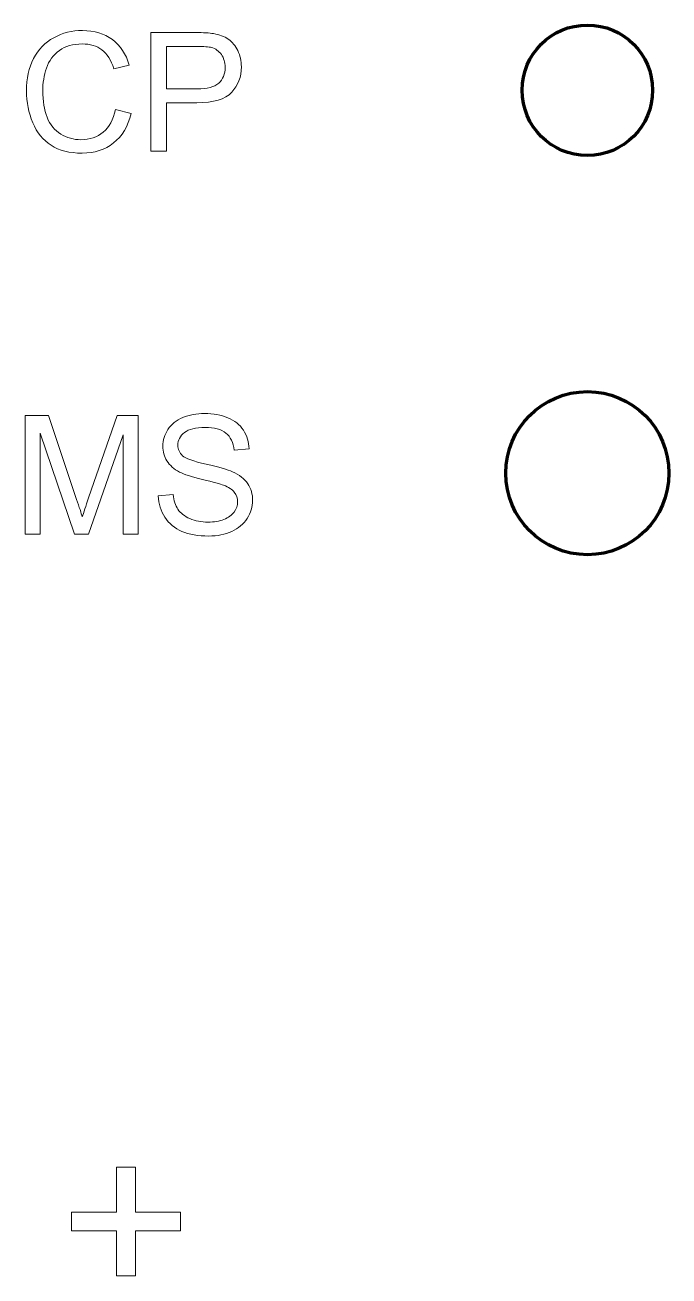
# Model space of a CAD drawing. Header units: millimetres. Extents: x -183 to 830, y -630 to 470.
# Drawn here: x 624.7 to 723.4, y -411.2 to -219.4 of the extents above; entities that cross this region are included whole.
import ezdxf

# ---------------------------------------------------------------- set-up
doc = ezdxf.new("R2010")
doc.units = ezdxf.units.MM
doc.header["$MEASUREMENT"] = 0
doc.layers.add('layer 1', color=7, linetype='Continuous')

msp = doc.modelspace()

# ---------------------------------------------------------------- linework, layer by layer
at = {"layer": 'layer 1', "color": 142, "lineweight": 9}
for points, knots in [([(638.6109, -232.3752), (638.6109, -232.3752), (641.0239, -232.9849), (641.0239, -232.9849), (641.0239, -232.9849), (640.5201, -234.9618), (639.6142, -236.4647), (638.3061, -237.5018), (638.3061, -237.5018), (636.998, -238.539), (635.3978, -239.0597), (633.5055, -239.0597), (633.5055, -239.0597), (631.5497, -239.0597), (629.958, -238.6618), (628.7303, -237.8617), (628.7303, -237.8617), (627.5026, -237.0658), (626.5713, -235.9101), (625.9321, -234.3988), (625.9321, -234.3988), (625.2928, -232.8833), (624.9711, -231.2619), (624.9711, -229.5262), (624.9711, -229.5262), (624.9711, -227.6339), (625.3309, -225.9829), (626.0548, -224.5732), (626.0548, -224.5732), (626.7787, -223.1635), (627.8074, -222.0925), (629.1409, -221.3601), (629.1409, -221.3601), (630.4744, -220.6277), (631.9434, -220.2637), (633.5436, -220.2637), (633.5436, -220.2637), (635.3639, -220.2637), (636.8922, -220.7251), (638.1283, -221.6522), (638.1283, -221.6522), (639.3687, -222.5793), (640.2323, -223.879), (640.7191, -225.5554), (640.7191, -225.5554), (640.7191, -225.5554), (638.3569, -226.1142), (638.3569, -226.1142), (638.3569, -226.1142), (637.9378, -224.7934), (637.324, -223.8281), (636.5239, -223.227), (636.5239, -223.227), (635.7238, -222.6217), (634.7162, -222.3211), (633.5013, -222.3211), (633.5013, -222.3211), (632.1085, -222.3211), (630.9401, -222.6555), (630.0045, -223.3244), (630.0045, -223.3244), (629.069, -223.9932), (628.4086, -224.895), (628.0318, -226.021), (628.0318, -226.021), (627.6508, -227.1513), (627.4603, -228.3155), (627.4603, -229.5135), (627.4603, -229.5135), (627.4603, -231.0587), (627.6847, -232.4091), (628.1334, -233.5606), (628.1334, -233.5606), (628.5821, -234.7163), (629.2806, -235.5757), (630.2289, -236.1472), (630.2289, -236.1472), (631.1772, -236.7187), (632.2016, -237.0023), (633.3065, -237.0023), (633.3065, -237.0023), (634.6527, -237.0023), (635.7873, -236.6128), (636.7186, -235.8381), (636.7186, -235.8381), (637.6499, -235.0592), (638.2807, -233.9076), (638.6109, -232.3752)], [0, 0, 0, 0, 0.04347826, 0.04347826, 0.04347826, 0.04347826, 0.08695652, 0.08695652, 0.08695652, 0.08695652, 0.13043478, 0.13043478, 0.13043478, 0.13043478, 0.17391304, 0.17391304, 0.17391304, 0.17391304, 0.2173913, 0.2173913, 0.2173913, 0.2173913, 0.26086957, 0.26086957, 0.26086957, 0.26086957, 0.30434783, 0.30434783, 0.30434783, 0.30434783, 0.34782609, 0.34782609, 0.34782609, 0.34782609, 0.39130435, 0.39130435, 0.39130435, 0.39130435, 0.43478261, 0.43478261, 0.43478261, 0.43478261, 0.47826087, 0.47826087, 0.47826087, 0.47826087, 0.52173913, 0.52173913, 0.52173913, 0.52173913, 0.56521739, 0.56521739, 0.56521739, 0.56521739, 0.60869565, 0.60869565, 0.60869565, 0.60869565, 0.65217391, 0.65217391, 0.65217391, 0.65217391, 0.69565217, 0.69565217, 0.69565217, 0.69565217, 0.73913043, 0.73913043, 0.73913043, 0.73913043, 0.7826087, 0.7826087, 0.7826087, 0.7826087, 0.82608696, 0.82608696, 0.82608696, 0.82608696, 0.86956522, 0.86956522, 0.86956522, 0.86956522, 0.91304348, 0.91304348, 0.91304348, 0.91304348, 1, 1, 1, 1]), ([(643.9999, -238.7549), (643.9999, -238.7549), (643.9999, -220.5685), (643.9999, -220.5685), (643.9999, -220.5685), (643.9999, -220.5685), (650.8664, -220.5685), (650.8664, -220.5685), (650.8664, -220.5685), (652.0729, -220.5685), (652.9957, -220.6277), (653.635, -220.7421), (653.635, -220.7421), (654.5282, -220.8902), (655.2775, -221.1739), (655.8829, -221.5887), (655.8829, -221.5887), (656.4882, -222.0078), (656.9751, -222.592), (657.3434, -223.3413), (657.3434, -223.3413), (657.7117, -224.0906), (657.8937, -224.9161), (657.8937, -225.8177), (657.8937, -225.8177), (657.8937, -227.3588), (657.4026, -228.6669), (656.4163, -229.7337), (656.4163, -229.7337), (655.4341, -230.8047), (653.6519, -231.3381), (651.078, -231.3381), (651.078, -231.3381), (651.078, -231.3381), (646.4129, -231.3381), (646.4129, -231.3381), (646.4129, -231.3381), (646.4129, -231.3381), (646.4129, -238.7549), (646.4129, -238.7549), (646.4129, -238.7549), (646.4129, -238.7549), (643.9999, -238.7549), (643.9999, -238.7549)], [0, 0, 0, 0, 0.08333333, 0.08333333, 0.08333333, 0.08333333, 0.16666667, 0.16666667, 0.16666667, 0.16666667, 0.25, 0.25, 0.25, 0.25, 0.33333333, 0.33333333, 0.33333333, 0.33333333, 0.41666667, 0.41666667, 0.41666667, 0.41666667, 0.5, 0.5, 0.5, 0.5, 0.58333333, 0.58333333, 0.58333333, 0.58333333, 0.66666667, 0.66666667, 0.66666667, 0.66666667, 0.75, 0.75, 0.75, 0.75, 0.83333333, 0.83333333, 0.83333333, 0.83333333, 1, 1, 1, 1]), ([(646.4129, -229.2045), (646.4129, -229.2045), (651.1119, -229.2045), (651.1119, -229.2045), (651.1119, -229.2045), (652.6698, -229.2045), (653.7704, -228.9166), (654.4266, -228.3367), (654.4266, -228.3367), (655.0785, -227.7567), (655.4045, -226.9439), (655.4045, -225.8897), (655.4045, -225.8897), (655.4045, -225.132), (655.214, -224.4801), (654.8288, -223.9382), (654.8288, -223.9382), (654.4435, -223.3964), (653.9355, -223.0365), (653.309, -222.863), (653.309, -222.863), (652.9026, -222.757), (652.1533, -222.7021), (651.0653, -222.7021), (651.0653, -222.7021), (651.0653, -222.7021), (646.4129, -222.7021), (646.4129, -222.7021), (646.4129, -222.7021), (646.4129, -222.7021), (646.4129, -229.2045), (646.4129, -229.2045)], [0, 0, 0, 0, 0.11111111, 0.11111111, 0.11111111, 0.11111111, 0.22222222, 0.22222222, 0.22222222, 0.22222222, 0.33333333, 0.33333333, 0.33333333, 0.33333333, 0.44444444, 0.44444444, 0.44444444, 0.44444444, 0.55555556, 0.55555556, 0.55555556, 0.55555556, 0.66666667, 0.66666667, 0.66666667, 0.66666667, 0.77777778, 0.77777778, 0.77777778, 0.77777778, 1, 1, 1, 1]), ([(624.7477, -297.4571), (624.7477, -297.4571), (624.7477, -279.2707), (624.7477, -279.2707), (624.7477, -279.2707), (624.7477, -279.2707), (628.3545, -279.2707), (628.3545, -279.2707), (628.3545, -279.2707), (628.3545, -279.2707), (632.6556, -292.1443), (632.6556, -292.1443), (632.6556, -292.1443), (633.0535, -293.3423), (633.3414, -294.2398), (633.5234, -294.8367), (633.5234, -294.8367), (633.7308, -294.1763), (634.0568, -293.2026), (634.4971, -291.9199), (634.4971, -291.9199), (634.4971, -291.9199), (638.8743, -279.2707), (638.8743, -279.2707), (638.8743, -279.2707), (638.8743, -279.2707), (642.0959, -279.2707), (642.0959, -279.2707), (642.0959, -279.2707), (642.0959, -279.2707), (642.0959, -297.4571), (642.0959, -297.4571), (642.0959, -297.4571), (642.0959, -297.4571), (639.7845, -297.4571), (639.7845, -297.4571), (639.7845, -297.4571), (639.7845, -297.4571), (639.7845, -282.2425), (639.7845, -282.2425), (639.7845, -282.2425), (639.7845, -282.2425), (634.4759, -297.4571), (634.4759, -297.4571), (634.4759, -297.4571), (634.4759, -297.4571), (632.3084, -297.4571), (632.3084, -297.4571), (632.3084, -297.4571), (632.3084, -297.4571), (627.0591, -281.9631), (627.0591, -281.9631), (627.0591, -281.9631), (627.0591, -281.9631), (627.0591, -297.4571), (627.0591, -297.4571), (627.0591, -297.4571), (627.0591, -297.4571), (624.7477, -297.4571), (624.7477, -297.4571)], [0, 0, 0, 0, 0.0625, 0.0625, 0.0625, 0.0625, 0.125, 0.125, 0.125, 0.125, 0.1875, 0.1875, 0.1875, 0.1875, 0.25, 0.25, 0.25, 0.25, 0.3125, 0.3125, 0.3125, 0.3125, 0.375, 0.375, 0.375, 0.375, 0.4375, 0.4375, 0.4375, 0.4375, 0.5, 0.5, 0.5, 0.5, 0.5625, 0.5625, 0.5625, 0.5625, 0.625, 0.625, 0.625, 0.625, 0.6875, 0.6875, 0.6875, 0.6875, 0.75, 0.75, 0.75, 0.75, 0.8125, 0.8125, 0.8125, 0.8125, 0.875, 0.875, 0.875, 0.875, 1, 1, 1, 1]), ([(645.1693, -291.6151), (645.1693, -291.6151), (647.4299, -291.4119), (647.4299, -291.4119), (647.4299, -291.4119), (647.5357, -292.3263), (647.7855, -293.0756), (648.1792, -293.664), (648.1792, -293.664), (648.5729, -294.2482), (649.1825, -294.7224), (650.008, -295.0864), (650.008, -295.0864), (650.8335, -295.4463), (651.7648, -295.6283), (652.7978, -295.6283), (652.7978, -295.6283), (653.7164, -295.6283), (654.525, -295.4928), (655.2277, -295.2177), (655.2277, -295.2177), (655.9304, -294.9425), (656.4511, -294.5657), (656.794, -294.0874), (656.794, -294.0874), (657.1369, -293.609), (657.3105, -293.0883), (657.3105, -292.5295), (657.3105, -292.5295), (657.3105, -291.9622), (657.1454, -291.4669), (656.8152, -291.0394), (656.8152, -291.0394), (656.485, -290.616), (655.9389, -290.2604), (655.1769, -289.9683), (655.1769, -289.9683), (654.6901, -289.7821), (653.6106, -289.4857), (651.9384, -289.0836), (651.9384, -289.0836), (650.2662, -288.6814), (649.0978, -288.3046), (648.429, -287.949), (648.429, -287.949), (647.5611, -287.4918), (646.9177, -286.9246), (646.4943, -286.2515), (646.4943, -286.2515), (646.0668, -285.5784), (645.8551, -284.8206), (645.8551, -283.9866), (645.8551, -283.9866), (645.8551, -283.0638), (646.1176, -282.2044), (646.6383, -281.4085), (646.6383, -281.4085), (647.159, -280.6084), (647.9167, -280.0031), (648.92, -279.5882), (648.92, -279.5882), (649.9191, -279.1733), (651.0325, -278.9659), (652.2559, -278.9659), (652.2559, -278.9659), (653.6021, -278.9659), (654.7917, -279.1818), (655.8204, -279.6178), (655.8204, -279.6178), (656.8491, -280.0496), (657.6407, -280.6889), (658.1953, -281.5355), (658.1953, -281.5355), (658.7498, -282.378), (659.0462, -283.3347), (659.0885, -284.4015), (659.0885, -284.4015), (659.0885, -284.4015), (656.7771, -284.5793), (656.7771, -284.5793), (656.7771, -284.5793), (656.6543, -283.4321), (656.2352, -282.5642), (655.5198, -281.98), (655.5198, -281.98), (654.8044, -281.3916), (653.746, -281.0995), (652.349, -281.0995), (652.349, -281.0995), (650.8928, -281.0995), (649.8302, -281.3662), (649.1656, -281.8996), (649.1656, -281.8996), (648.5009, -282.433), (648.1665, -283.0765), (648.1665, -283.83), (648.1665, -283.83), (648.1665, -284.4819), (648.4036, -285.0196), (648.8735, -285.4429), (648.8735, -285.4429), (649.3391, -285.862), (650.5456, -286.298), (652.5014, -286.7383), (652.5014, -286.7383), (654.4572, -287.1828), (655.7992, -287.568), (656.5273, -287.8982), (656.5273, -287.8982), (657.5814, -288.3851), (658.3646, -288.9989), (658.8684, -289.7482), (658.8684, -289.7482), (659.3721, -290.4933), (659.6219, -291.3526), (659.6219, -292.3263), (659.6219, -292.3263), (659.6219, -293.2957), (659.3467, -294.2017), (658.7922, -295.0568), (658.7922, -295.0568), (658.2376, -295.9119), (657.446, -296.5766), (656.4088, -297.0507), (656.4088, -297.0507), (655.3716, -297.5248), (654.2075, -297.7619), (652.9078, -297.7619), (652.9078, -297.7619), (651.2653, -297.7619), (649.8895, -297.5206), (648.7803, -297.0422), (648.7803, -297.0422), (647.667, -296.5639), (646.7991, -295.8442), (646.1684, -294.879), (646.1684, -294.879), (645.5334, -293.918), (645.2032, -292.8301), (645.1693, -291.6151)], [0, 0, 0, 0, 0.02777778, 0.02777778, 0.02777778, 0.02777778, 0.05555556, 0.05555556, 0.05555556, 0.05555556, 0.08333333, 0.08333333, 0.08333333, 0.08333333, 0.11111111, 0.11111111, 0.11111111, 0.11111111, 0.13888889, 0.13888889, 0.13888889, 0.13888889, 0.16666667, 0.16666667, 0.16666667, 0.16666667, 0.19444444, 0.19444444, 0.19444444, 0.19444444, 0.22222222, 0.22222222, 0.22222222, 0.22222222, 0.25, 0.25, 0.25, 0.25, 0.27777778, 0.27777778, 0.27777778, 0.27777778, 0.30555556, 0.30555556, 0.30555556, 0.30555556, 0.33333333, 0.33333333, 0.33333333, 0.33333333, 0.36111111, 0.36111111, 0.36111111, 0.36111111, 0.38888889, 0.38888889, 0.38888889, 0.38888889, 0.41666667, 0.41666667, 0.41666667, 0.41666667, 0.44444444, 0.44444444, 0.44444444, 0.44444444, 0.47222222, 0.47222222, 0.47222222, 0.47222222, 0.5, 0.5, 0.5, 0.5, 0.52777778, 0.52777778, 0.52777778, 0.52777778, 0.55555556, 0.55555556, 0.55555556, 0.55555556, 0.58333333, 0.58333333, 0.58333333, 0.58333333, 0.61111111, 0.61111111, 0.61111111, 0.61111111, 0.63888889, 0.63888889, 0.63888889, 0.63888889, 0.66666667, 0.66666667, 0.66666667, 0.66666667, 0.69444444, 0.69444444, 0.69444444, 0.69444444, 0.72222222, 0.72222222, 0.72222222, 0.72222222, 0.75, 0.75, 0.75, 0.75, 0.77777778, 0.77777778, 0.77777778, 0.77777778, 0.80555556, 0.80555556, 0.80555556, 0.80555556, 0.83333333, 0.83333333, 0.83333333, 0.83333333, 0.86111111, 0.86111111, 0.86111111, 0.86111111, 0.88888889, 0.88888889, 0.88888889, 0.88888889, 0.91666667, 0.91666667, 0.91666667, 0.91666667, 0.94444444, 0.94444444, 0.94444444, 0.94444444, 1, 1, 1, 1]), ([(638.7498, -411.1952), (638.7498, -411.1952), (638.7498, -404.2807), (638.7498, -404.2807), (638.7498, -404.2807), (638.7498, -404.2807), (631.8707, -404.2807), (631.8707, -404.2807), (631.8707, -404.2807), (631.8707, -404.2807), (631.8707, -401.3879), (631.8707, -401.3879), (631.8707, -401.3879), (631.8707, -401.3879), (638.7498, -401.3879), (638.7498, -401.3879), (638.7498, -401.3879), (638.7498, -401.3879), (638.7498, -394.5088), (638.7498, -394.5088), (638.7498, -394.5088), (638.7498, -394.5088), (641.6779, -394.5088), (641.6779, -394.5088), (641.6779, -394.5088), (641.6779, -394.5088), (641.6779, -401.3879), (641.6779, -401.3879), (641.6779, -401.3879), (641.6779, -401.3879), (648.5571, -401.3879), (648.5571, -401.3879), (648.5571, -401.3879), (648.5571, -401.3879), (648.5571, -404.2807), (648.5571, -404.2807), (648.5571, -404.2807), (648.5571, -404.2807), (641.6779, -404.2807), (641.6779, -404.2807), (641.6779, -404.2807), (641.6779, -404.2807), (641.6779, -411.1952), (641.6779, -411.1952), (641.6779, -411.1952), (641.6779, -411.1952), (638.7498, -411.1952), (638.7498, -411.1952)], [0, 0, 0, 0, 0.07692308, 0.07692308, 0.07692308, 0.07692308, 0.15384615, 0.15384615, 0.15384615, 0.15384615, 0.23076923, 0.23076923, 0.23076923, 0.23076923, 0.30769231, 0.30769231, 0.30769231, 0.30769231, 0.38461538, 0.38461538, 0.38461538, 0.38461538, 0.46153846, 0.46153846, 0.46153846, 0.46153846, 0.53846154, 0.53846154, 0.53846154, 0.53846154, 0.61538462, 0.61538462, 0.61538462, 0.61538462, 0.69230769, 0.69230769, 0.69230769, 0.69230769, 0.76923077, 0.76923077, 0.76923077, 0.76923077, 0.84615385, 0.84615385, 0.84615385, 0.84615385, 1, 1, 1, 1])]:
    msp.add_open_spline(points, degree=3, knots=knots, dxfattribs=at)
at = {"layer": 'layer 1', "color": 242, "lineweight": 200}
for points in [[(710.9079, -219.4181), (705.3851, -219.4181), (700.9079, -223.8952), (700.9079, -229.418), (700.9079, -229.418), (700.9079, -234.9409), (705.385, -239.418), (710.9079, -239.418), (710.9079, -239.418), (716.4307, -239.4181), (720.9079, -234.9409), (720.9079, -229.4181), (720.9079, -229.4181), (720.9079, -223.8952), (716.4308, -219.4181), (710.9079, -219.4181)], [(710.9079, -219.4181), (705.3851, -219.4181), (700.9079, -223.8952), (700.9079, -229.418), (700.9079, -229.418), (700.9079, -234.9409), (705.385, -239.418), (710.9079, -239.4181), (710.9079, -239.4181), (716.4307, -239.4181), (720.9079, -234.9409), (720.9079, -229.4181), (720.9079, -229.4181), (720.9079, -223.8952), (716.4308, -219.4181), (710.9079, -219.4181)], [(710.9079, -219.4181), (705.3851, -219.4181), (700.9079, -223.8952), (700.9079, -229.4181), (700.9079, -229.4181), (700.9079, -234.9409), (705.385, -239.4181), (710.9079, -239.4181), (710.9079, -239.4181), (716.4307, -239.4181), (720.9079, -234.941), (720.9079, -229.4181), (720.9079, -229.4181), (720.9079, -223.8953), (716.4308, -219.4181), (710.9079, -219.4181)], [(710.9079, -219.4181), (705.3851, -219.4181), (700.9079, -223.8952), (700.9079, -229.4181), (700.9079, -229.4181), (700.9079, -234.9409), (705.385, -239.4181), (710.9079, -239.4181), (710.9079, -239.4181), (716.4307, -239.4181), (720.9079, -234.941), (720.9079, -229.4181), (720.9079, -229.4181), (720.9079, -223.8953), (716.4308, -219.4181), (710.9079, -219.4181)], [(710.9079, -219.4181), (705.3851, -219.4181), (700.9079, -223.8952), (700.9079, -229.4181), (700.9079, -229.4181), (700.9079, -234.9409), (705.385, -239.4181), (710.9079, -239.4181), (710.9079, -239.4181), (716.4307, -239.4181), (720.9079, -234.941), (720.9079, -229.4181), (720.9079, -229.4181), (720.9079, -223.8953), (716.4308, -219.4181), (710.9079, -219.4181)], [(710.9079, -219.4181), (705.3851, -219.4181), (700.9079, -223.8953), (700.9079, -229.4181), (700.9079, -229.4181), (700.9079, -234.9409), (705.385, -239.4181), (710.9079, -239.4181), (710.9079, -239.4181), (716.4307, -239.4181), (720.9079, -234.941), (720.9079, -229.4182), (720.9079, -229.4182), (720.9079, -223.8953), (716.4308, -219.4181), (710.9079, -219.4181)], [(710.9079, -219.4181), (705.3851, -219.4181), (700.9079, -223.8953), (700.9079, -229.4181), (700.9079, -229.4181), (700.9079, -234.941), (705.385, -239.4181), (710.9079, -239.4181), (710.9079, -239.4181), (716.4307, -239.4181), (720.9079, -234.941), (720.9079, -229.4182), (720.9079, -229.4182), (720.9079, -223.8953), (716.4308, -219.4181), (710.9079, -219.4181)], [(710.9079, -219.4181), (705.3851, -219.4181), (700.9079, -223.8953), (700.9079, -229.4181), (700.9079, -229.4181), (700.9079, -234.941), (705.385, -239.4181), (710.9079, -239.4181), (710.9079, -239.4181), (716.4307, -239.4182), (720.9079, -234.941), (720.9079, -229.4182), (720.9079, -229.4182), (720.9079, -223.8953), (716.4308, -219.4181), (710.9079, -219.4181)], [(710.9079, -219.4182), (705.3851, -219.4182), (700.9079, -223.8953), (700.9079, -229.4181), (700.9079, -229.4181), (700.9079, -234.941), (705.385, -239.4181), (710.9079, -239.4182), (710.9079, -239.4182), (716.4307, -239.4182), (720.9079, -234.941), (720.9079, -229.4182), (720.9079, -229.4182), (720.9079, -223.8953), (716.4308, -219.4182), (710.9079, -219.4182)], [(710.9079, -219.4182), (705.3851, -219.4182), (700.9079, -223.8953), (700.9079, -229.4182), (700.9079, -229.4182), (700.9079, -234.941), (705.385, -239.4182), (710.9079, -239.4182), (710.9079, -239.4182), (716.4307, -239.4182), (720.9079, -234.9411), (720.9079, -229.4182), (720.9079, -229.4182), (720.9079, -223.8953), (716.4308, -219.4182), (710.9079, -219.4182)], [(710.9079, -219.4182), (705.3851, -219.4182), (700.9079, -223.8953), (700.9079, -229.4182), (700.9079, -229.4182), (700.9079, -234.941), (705.385, -239.4182), (710.9079, -239.4182), (710.9079, -239.4182), (716.4307, -239.4182), (720.9079, -234.9411), (720.9079, -229.4182), (720.9079, -229.4182), (720.9079, -223.8954), (716.4308, -219.4182), (710.9079, -219.4182)], [(710.9079, -219.4182), (705.3851, -219.4182), (700.9079, -223.8953), (700.9079, -229.4182), (700.9079, -229.4182), (700.9079, -234.941), (705.385, -239.4182), (710.9079, -239.4182), (710.9079, -239.4182), (716.4307, -239.4182), (720.9079, -234.9411), (720.9079, -229.4182), (720.9079, -229.4182), (720.9079, -223.8954), (716.4308, -219.4182), (710.9079, -219.4182)], [(710.9079, -219.4182), (705.3851, -219.4182), (700.9079, -223.8954), (700.9079, -229.4182), (700.9079, -229.4182), (700.9079, -234.941), (705.385, -239.4182), (710.9079, -239.4182), (710.9079, -239.4182), (716.4307, -239.4182), (720.9079, -234.9411), (720.9079, -229.4182), (720.9079, -229.4182), (720.9079, -223.8954), (716.4308, -219.4182), (710.9079, -219.4182)], [(710.9079, -219.4182), (705.3851, -219.4182), (700.9079, -223.8954), (700.9079, -229.4182), (700.9079, -229.4182), (700.9079, -234.9411), (705.385, -239.4182), (710.9079, -239.4182), (710.9079, -239.4182), (716.4307, -239.4182), (720.9079, -234.9411), (720.9079, -229.4183), (720.9079, -229.4183), (720.9079, -223.8954), (716.4308, -219.4182), (710.9079, -219.4182)], [(710.9079, -219.4182), (705.3851, -219.4182), (700.9079, -223.8954), (700.9079, -229.4182), (700.9079, -229.4182), (700.9079, -234.9411), (705.385, -239.4182), (710.9079, -239.4182), (710.9079, -239.4182), (716.4307, -239.4183), (720.9079, -234.9411), (720.9079, -229.4183), (720.9079, -229.4183), (720.9079, -223.8954), (716.4308, -219.4182), (710.9079, -219.4182)], [(710.9079, -219.4182), (705.3851, -219.4182), (700.9079, -223.8954), (700.9079, -229.4182), (700.9079, -229.4182), (700.9079, -234.9411), (705.385, -239.4182), (710.9079, -239.4182), (710.9079, -239.4182), (716.4307, -239.4183), (720.9079, -234.9411), (720.9079, -229.4183), (720.9079, -229.4183), (720.9079, -223.8954), (716.4308, -219.4182), (710.9079, -219.4182)], [(710.9079, -219.4183), (705.3851, -219.4183), (700.9079, -223.8954), (700.9079, -229.4182), (700.9079, -229.4182), (700.9079, -234.9411), (705.385, -239.4182), (710.9079, -239.4183), (710.9079, -239.4183), (716.4307, -239.4183), (720.9079, -234.9411), (720.9079, -229.4183), (720.9079, -229.4183), (720.9079, -223.8954), (716.4308, -219.4183), (710.9079, -219.4183)], [(710.9079, -219.4183), (705.3851, -219.4183), (700.9079, -223.8954), (700.9079, -229.4183), (700.9079, -229.4183), (700.9079, -234.9411), (705.385, -239.4183), (710.9079, -239.4183), (710.9079, -239.4183), (716.4307, -239.4183), (720.9079, -234.9412), (720.9079, -229.4183), (720.9079, -229.4183), (720.9079, -223.8955), (716.4308, -219.4183), (710.9079, -219.4183)], [(710.9079, -219.4183), (705.3851, -219.4183), (700.9079, -223.8954), (700.9079, -229.4183), (700.9079, -229.4183), (700.9079, -234.9411), (705.385, -239.4183), (710.9079, -239.4183), (710.9079, -239.4183), (716.4307, -239.4183), (720.9079, -234.9412), (720.9079, -229.4183), (720.9079, -229.4183), (720.9079, -223.8955), (716.4308, -219.4183), (710.9079, -219.4183)], [(710.9079, -219.4183), (705.3851, -219.4183), (700.9079, -223.8954), (700.9079, -229.4183), (700.9079, -229.4183), (700.9079, -234.9411), (705.385, -239.4183), (710.9079, -239.4183), (710.9079, -239.4183), (716.4307, -239.4183), (720.9079, -234.9412), (720.9079, -229.4183), (720.9079, -229.4183), (720.9079, -223.8955), (716.4308, -219.4183), (710.9079, -219.4183)], [(710.9079, -219.4183), (705.3851, -219.4183), (700.9079, -223.8955), (700.9079, -229.4183), (700.9079, -229.4183), (700.9079, -234.9411), (705.385, -239.4183), (710.9079, -239.4183), (710.9079, -239.4183), (716.4307, -239.4183), (720.9079, -234.9412), (720.9079, -229.4184), (720.9079, -229.4184), (720.9079, -223.8955), (716.4308, -219.4183), (710.9079, -219.4183)], [(710.9079, -275.6203), (704.0043, -275.6203), (698.4079, -281.2167), (698.4079, -288.1202), (698.4079, -288.1202), (698.4079, -295.0238), (704.0043, -300.6202), (710.9079, -300.6202), (710.9079, -300.6202), (717.8114, -300.6203), (723.4079, -295.0239), (723.4079, -288.1203), (723.4079, -288.1203), (723.4079, -281.2167), (717.8115, -275.6203), (710.9079, -275.6203)], [(710.9079, -275.6203), (704.0043, -275.6203), (698.4079, -281.2167), (698.4079, -288.1202), (698.4079, -288.1202), (698.4079, -295.0238), (704.0043, -300.6202), (710.9079, -300.6203), (710.9079, -300.6203), (717.8114, -300.6203), (723.4079, -295.0239), (723.4079, -288.1203), (723.4079, -288.1203), (723.4079, -281.2167), (717.8115, -275.6203), (710.9079, -275.6203)], [(710.9079, -275.6203), (704.0043, -275.6203), (698.4079, -281.2167), (698.4079, -288.1203), (698.4079, -288.1203), (698.4079, -295.0238), (704.0043, -300.6203), (710.9079, -300.6203), (710.9079, -300.6203), (717.8114, -300.6203), (723.4079, -295.0239), (723.4079, -288.1203), (723.4079, -288.1203), (723.4079, -281.2167), (717.8115, -275.6203), (710.9079, -275.6203)], [(710.9079, -275.6203), (704.0043, -275.6203), (698.4079, -281.2167), (698.4079, -288.1203), (698.4079, -288.1203), (698.4079, -295.0238), (704.0043, -300.6203), (710.9079, -300.6203), (710.9079, -300.6203), (717.8114, -300.6203), (723.4079, -295.0239), (723.4079, -288.1203), (723.4079, -288.1203), (723.4079, -281.2168), (717.8115, -275.6203), (710.9079, -275.6203)], [(710.9079, -275.6203), (704.0043, -275.6203), (698.4079, -281.2167), (698.4079, -288.1203), (698.4079, -288.1203), (698.4079, -295.0238), (704.0043, -300.6203), (710.9079, -300.6203), (710.9079, -300.6203), (717.8114, -300.6203), (723.4079, -295.0239), (723.4079, -288.1204), (723.4079, -288.1204), (723.4079, -281.2168), (717.8115, -275.6203), (710.9079, -275.6203)], [(710.9079, -275.6203), (704.0043, -275.6203), (698.4079, -281.2167), (698.4079, -288.1203), (698.4079, -288.1203), (698.4079, -295.0239), (704.0043, -300.6203), (710.9079, -300.6203), (710.9079, -300.6203), (717.8114, -300.6203), (723.4079, -295.0239), (723.4079, -288.1204), (723.4079, -288.1204), (723.4079, -281.2168), (717.8115, -275.6203), (710.9079, -275.6203)], [(710.9079, -275.6203), (704.0043, -275.6203), (698.4079, -281.2168), (698.4079, -288.1203), (698.4079, -288.1203), (698.4079, -295.0239), (704.0043, -300.6203), (710.9079, -300.6203), (710.9079, -300.6203), (717.8114, -300.6203), (723.4079, -295.0239), (723.4079, -288.1204), (723.4079, -288.1204), (723.4079, -281.2168), (717.8115, -275.6203), (710.9079, -275.6203)], [(710.9079, -275.6203), (704.0043, -275.6203), (698.4079, -281.2168), (698.4079, -288.1203), (698.4079, -288.1203), (698.4079, -295.0239), (704.0043, -300.6203), (710.9079, -300.6203), (710.9079, -300.6203), (717.8114, -300.6204), (723.4079, -295.0239), (723.4079, -288.1204), (723.4079, -288.1204), (723.4079, -281.2168), (717.8115, -275.6203), (710.9079, -275.6203)], [(710.9079, -275.6204), (704.0043, -275.6204), (698.4079, -281.2168), (698.4079, -288.1203), (698.4079, -288.1203), (698.4079, -295.0239), (704.0043, -300.6203), (710.9079, -300.6204), (710.9079, -300.6204), (717.8114, -300.6204), (723.4079, -295.024), (723.4079, -288.1204), (723.4079, -288.1204), (723.4079, -281.2168), (717.8115, -275.6204), (710.9079, -275.6204)], [(710.9079, -275.6204), (704.0043, -275.6204), (698.4079, -281.2168), (698.4079, -288.1204), (698.4079, -288.1204), (698.4079, -295.0239), (704.0043, -300.6204), (710.9079, -300.6204), (710.9079, -300.6204), (717.8114, -300.6204), (723.4079, -295.024), (723.4079, -288.1204), (723.4079, -288.1204), (723.4079, -281.2168), (717.8115, -275.6204), (710.9079, -275.6204)], [(710.9079, -275.6204), (704.0043, -275.6204), (698.4079, -281.2168), (698.4079, -288.1204), (698.4079, -288.1204), (698.4079, -295.0239), (704.0043, -300.6204), (710.9079, -300.6204), (710.9079, -300.6204), (717.8114, -300.6204), (723.4079, -295.024), (723.4079, -288.1204), (723.4079, -288.1204), (723.4079, -281.2169), (717.8115, -275.6204), (710.9079, -275.6204)], [(710.9079, -275.6204), (704.0043, -275.6204), (698.4079, -281.2168), (698.4079, -288.1204), (698.4079, -288.1204), (698.4079, -295.0239), (704.0043, -300.6204), (710.9079, -300.6204), (710.9079, -300.6204), (717.8114, -300.6204), (723.4079, -295.024), (723.4079, -288.1204), (723.4079, -288.1204), (723.4079, -281.2169), (717.8115, -275.6204), (710.9079, -275.6204)], [(710.9079, -275.6204), (704.0043, -275.6204), (698.4079, -281.2168), (698.4079, -288.1204), (698.4079, -288.1204), (698.4079, -295.0239), (704.0043, -300.6204), (710.9079, -300.6204), (710.9079, -300.6204), (717.8114, -300.6204), (723.4079, -295.024), (723.4079, -288.1205), (723.4079, -288.1205), (723.4079, -281.2169), (717.8115, -275.6204), (710.9079, -275.6204)], [(710.9079, -275.6204), (704.0043, -275.6204), (698.4079, -281.2169), (698.4079, -288.1204), (698.4079, -288.1204), (698.4079, -295.024), (704.0043, -300.6204), (710.9079, -300.6204), (710.9079, -300.6204), (717.8114, -300.6204), (723.4079, -295.024), (723.4079, -288.1205), (723.4079, -288.1205), (723.4079, -281.2169), (717.8115, -275.6204), (710.9079, -275.6204)], [(710.9079, -275.6204), (704.0043, -275.6204), (698.4079, -281.2169), (698.4079, -288.1204), (698.4079, -288.1204), (698.4079, -295.024), (704.0043, -300.6204), (710.9079, -300.6204), (710.9079, -300.6204), (717.8114, -300.6205), (723.4079, -295.024), (723.4079, -288.1205), (723.4079, -288.1205), (723.4079, -281.2169), (717.8115, -275.6204), (710.9079, -275.6204)], [(710.9079, -275.6204), (704.0043, -275.6204), (698.4079, -281.2169), (698.4079, -288.1204), (698.4079, -288.1204), (698.4079, -295.024), (704.0043, -300.6204), (710.9079, -300.6204), (710.9079, -300.6204), (717.8114, -300.6205), (723.4079, -295.0241), (723.4079, -288.1205), (723.4079, -288.1205), (723.4079, -281.2169), (717.8115, -275.6204), (710.9079, -275.6204)], [(710.9079, -275.6205), (704.0043, -275.6205), (698.4079, -281.2169), (698.4079, -288.1204), (698.4079, -288.1204), (698.4079, -295.024), (704.0043, -300.6204), (710.9079, -300.6205), (710.9079, -300.6205), (717.8114, -300.6205), (723.4079, -295.0241), (723.4079, -288.1205), (723.4079, -288.1205), (723.4079, -281.2169), (717.8115, -275.6205), (710.9079, -275.6205)], [(710.9079, -275.6205), (704.0043, -275.6205), (698.4079, -281.2169), (698.4079, -288.1205), (698.4079, -288.1205), (698.4079, -295.024), (704.0043, -300.6205), (710.9079, -300.6205), (710.9079, -300.6205), (717.8114, -300.6205), (723.4079, -295.0241), (723.4079, -288.1205), (723.4079, -288.1205), (723.4079, -281.2169), (717.8115, -275.6205), (710.9079, -275.6205)], [(710.9079, -275.6205), (704.0043, -275.6205), (698.4079, -281.2169), (698.4079, -288.1205), (698.4079, -288.1205), (698.4079, -295.024), (704.0043, -300.6205), (710.9079, -300.6205), (710.9079, -300.6205), (717.8114, -300.6205), (723.4079, -295.0241), (723.4079, -288.1205), (723.4079, -288.1205), (723.4079, -281.217), (717.8115, -275.6205), (710.9079, -275.6205)], [(710.9079, -275.6205), (704.0043, -275.6205), (698.4079, -281.2169), (698.4079, -288.1205), (698.4079, -288.1205), (698.4079, -295.024), (704.0043, -300.6205), (710.9079, -300.6205), (710.9079, -300.6205), (717.8114, -300.6205), (723.4079, -295.0241), (723.4079, -288.1206), (723.4079, -288.1206), (723.4079, -281.217), (717.8115, -275.6205), (710.9079, -275.6205)], [(710.9079, -275.6205), (704.0043, -275.6205), (698.4079, -281.2169), (698.4079, -288.1205), (698.4079, -288.1205), (698.4079, -295.0241), (704.0043, -300.6205), (710.9079, -300.6205), (710.9079, -300.6205), (717.8114, -300.6205), (723.4079, -295.0241), (723.4079, -288.1206), (723.4079, -288.1206), (723.4079, -281.217), (717.8115, -275.6205), (710.9079, -275.6205)]]:
    msp.add_open_spline(points, degree=3, knots=[0, 0, 0, 0, 0.2, 0.2, 0.2, 0.2, 0.4, 0.4, 0.4, 0.4, 0.6, 0.6, 0.6, 0.6, 1, 1, 1, 1], dxfattribs=at)
for points in [[(710.9079, -219.4181), (710.9079, -219.4181), (710.9079, -219.4183), (710.9079, -219.4183)], [(710.9079, -219.4181), (710.9079, -219.4181), (710.9079, -219.4183), (710.9079, -219.4183)], [(700.9079, -229.418), (700.9079, -229.418), (700.9079, -229.4183), (700.9079, -229.4183)], [(720.9079, -229.4181), (720.9079, -229.4181), (720.9079, -229.4184), (720.9079, -229.4184)], [(710.9079, -239.418), (710.9079, -239.418), (710.9079, -239.4183), (710.9079, -239.4183)], [(710.9079, -275.6203), (710.9079, -275.6203), (710.9079, -275.6205), (710.9079, -275.6205)], [(710.9079, -275.6203), (710.9079, -275.6203), (710.9079, -275.6205), (710.9079, -275.6205)], [(698.4079, -288.1202), (698.4079, -288.1202), (698.4079, -288.1205), (698.4079, -288.1205)], [(723.4079, -288.1203), (723.4079, -288.1203), (723.4079, -288.1206), (723.4079, -288.1206)], [(710.9079, -300.6202), (710.9079, -300.6202), (710.9079, -300.6205), (710.9079, -300.6205)]]:
    msp.add_open_spline(points, degree=3, dxfattribs=at)

doc.saveas('drawing.dxf')
